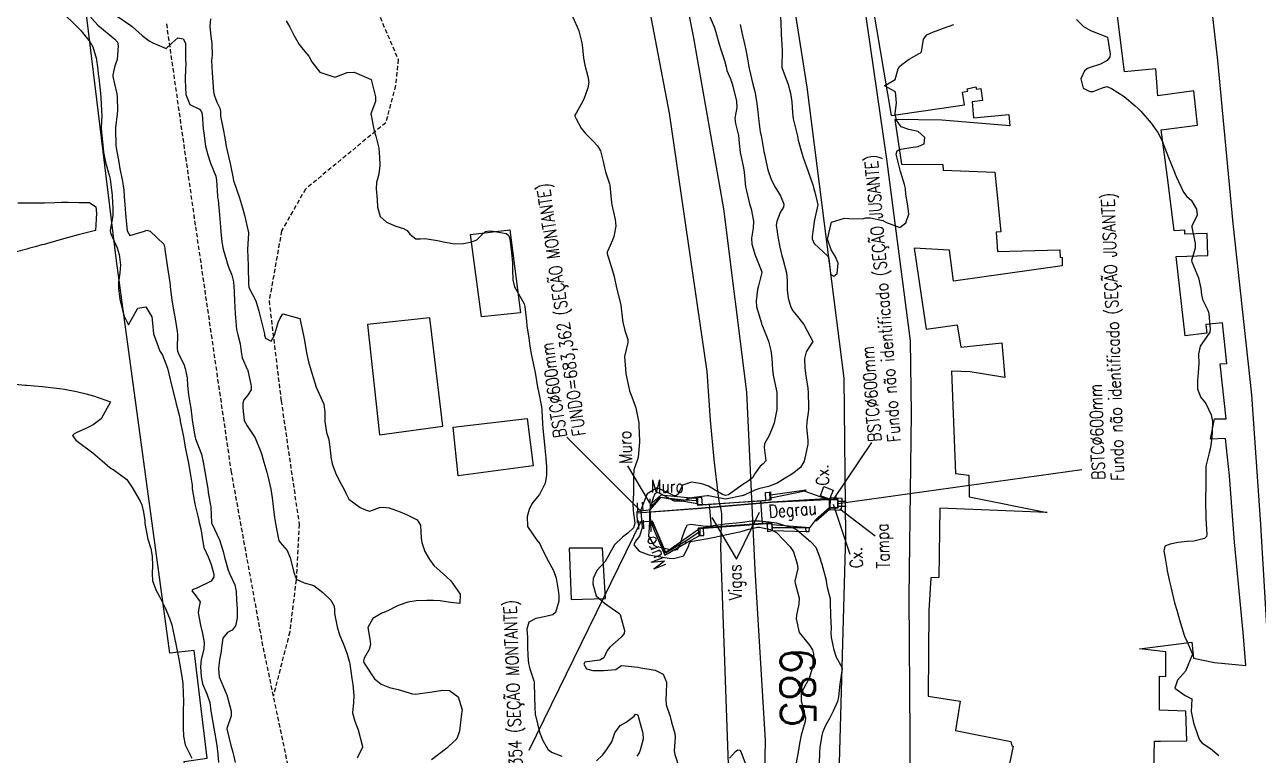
# Model space of a CAD drawing. Header units: metres. Extents: x 292545 to 299085, y 7450245 to 7463078.
# Drawn here: x 296982.1 to 297126.2, y 7453434.4 to 7453519.8 of the extents above; entities that cross this region are included whole.
import ezdxf
from ezdxf.enums import TextEntityAlignment as Align

# ---------------------------------------------------------------- set-up
doc = ezdxf.new("R2010")
doc.units = ezdxf.units.M
for name, pattern in [('CONTINUO', [0]), ('DASHED', [0.75, 0.5, -0.25]), ('TRACEJADO', [8.7, 8, -0.7])]:
    doc.linetypes.add(name, pattern=pattern)
for name, color, linetype in [('BUEIRO', 151, 'Continuous'), ('CAIXA', 45, 'Continuous'), ('Cotas', 45, 'Continuous'), ('Curvas de Nivel 1m', 11, 'Continuous'), ('Curvas de Nivel 5m', 15, 'Continuous'), ('Edificações', 30, 'Continuous'), ('Linha Férrea', 20, 'Continuous'), ('MURO', 30, 'Continuous'), ('PONTE', 45, 'CONTINUO'), ('TEXTO', 45, 'Continuous'), ('Vias Primárias', 230, 'Continuous'), ('Vias Secundárias', 230, 'DASHED'), ('VIGA', 190, 'Continuous')]:
    doc.layers.add(name, color=color, linetype=linetype)
doc.styles.add('ROMANS', font='romans', dxfattribs={"height": 0.2})
doc.styles.add('Style-STANDARD', font='STANDARD.shx')

msp = doc.modelspace()

# ---------------------------------------------------------------- linework, layer by layer
at = {"layer": 'BUEIRO', "linetype": 'TRACEJADO', "flags": 128}
for points in [[(297053.65, 7453463.89), (297053.69, 7453462.89)], [(297054.24, 7453463.94), (297054.29, 7453462.95)], [(297076.27, 7453464.23), (297076.28, 7453464.63)], [(297076.87, 7453464.21), (297076.88, 7453464.61)], [(297077.07, 7453464.08), (297078.07, 7453464.09)], [(297077.07, 7453463.48), (297078.07, 7453463.49)], [(297053.75, 7453461.81), (297053.79, 7453460.81)], [(297054.35, 7453461.84), (297054.39, 7453460.84)]]:
    msp.add_lwpolyline(points, dxfattribs=at)
at = {"layer": 'BUEIRO', "linetype": 'CONTINUO'}
msp.add_polyline3d([(297055.41, 7453461.73, 682.78), (297053.69, 7453461.59, 682.83), (297053.63, 7453462.71, 682.81), (297053.63, 7453462.73, 683.09), (297053.62, 7453462.88, 683.09), (297055.14, 7453463.11, 683.05)], dxfattribs=at)
at = {"layer": 'CAIXA', "linetype": 'CONTINUO'}
for points in [[(297075.47, 7453465.78, 683.33), (297076.53, 7453465.37, 683.33), (297076.11, 7453464.29, 683.37), (297075.05, 7453464.7, 683.34)], [(297076.21, 7453464.45, 683.37), (297076.17, 7453463.09, 683.3), (297077.52, 7453463.03, 683.32), (297077.58, 7453464.37, 683.39)]]:
    msp.add_polyline3d(points, close=True, dxfattribs=at)
for points in [[(297076.11, 7453464.29, 683.37), (297076.07, 7453464.22, 682.11), (297076.08, 7453463.33, 682.08), (297076.12, 7453463.29, 683.13), (297076.11, 7453463.13, 683.15), (297076.17, 7453463.09, 683.3)], [(297077.07, 7453464.22, 682.11), (297076.07, 7453464.22, 682.11)], [(297076.12, 7453463.29, 683.13), (297077.13, 7453463.29, 683.18), (297077.12, 7453464.27, 683.21), (297076.11, 7453464.29, 683.37)], [(297077.08, 7453463.34, 682.08), (297077.07, 7453464.22, 682.11), (297077.12, 7453464.27, 683.21)], [(297076.08, 7453463.33, 682.08), (297077.08, 7453463.34, 682.08), (297077.13, 7453463.29, 683.18)]]:
    msp.add_polyline3d(points, dxfattribs=at)
at = {"layer": 'Curvas de Nivel 1m', "flags": 128}
for points, elevation in [([(296986.64, 7453521.02), (296987.97, 7453519.75), (296988.61, 7453519.09), (296989.73, 7453517.72), (296990.03, 7453517.16), (296990.44, 7453515.71), (296990.46, 7453515.6), (296990.56, 7453514.84), (296990.69, 7453513.71), (296990.71, 7453513.55), (296990.91, 7453511.71), (296990.95, 7453511.27), (296991.05, 7453509.7), (296991.06, 7453509.14), (296991.01, 7453507.7), (296991.03, 7453507.14), (296991.19, 7453505.7), (296991.29, 7453504.86), (296991.5, 7453503.7), (296991.94, 7453502.16), (296992.06, 7453501.69), (296992.29, 7453499.79), (296992.29, 7453499.69), (296992.36, 7453498.3), (296992.38, 7453497.69), (296992.38, 7453497.66), (296992.35, 7453497.45), (296992.06, 7453495.69), (296992.08, 7453495.44), (296992.33, 7453494.9), (296992.86, 7453493.68), (296993.1, 7453492.88), (296993.25, 7453491.68), (296993.2, 7453490.75), (296993.04, 7453489.68), (296993.03, 7453488.91), (296993.19, 7453487.68), (296993.49, 7453486.41), (296993.7, 7453485.68), (296994.2, 7453484.67), (296994.74, 7453485.66), (296995.27, 7453486.62), (296996.23, 7453486.78), (296996.92, 7453485.63), (296996.98, 7453484.86), (296997.13, 7453483.63), (296997.66, 7453482.13), (296997.86, 7453481.62), (296997.97, 7453481.43), (296998.16, 7453481.13), (296998.74, 7453479.61), (296998.94, 7453478.81), (296999.2, 7453477.61), (296999.59, 7453476.12), (296999.72, 7453475.6), (297000.08, 7453474.27), (297000.2, 7453473.72), (297000.22, 7453473.6), (297000.25, 7453473.42), (297000.62, 7453471.59), (297000.82, 7453470.38), (297000.97, 7453469.59), (297001.15, 7453468.72), (297001.38, 7453467.58), (297001.62, 7453465.93), (297001.64, 7453465.57), (297001.67, 7453465.27), (297001.95, 7453463.78), (297001.99, 7453463.61), (297001.99, 7453463.58), (297002.38, 7453462.01), (297002.47, 7453461.57), (297002.63, 7453460.86), (297002.86, 7453459.57), (297003.01, 7453458.68), (297003.49, 7453457.56), (297003.87, 7453456.66), (297004.15, 7453455.55), (297004.15, 7453455.25), (297003.84, 7453454.72), (297002.16, 7453453.9), (297001.84, 7453453.8), (297001.68, 7453453.73), (297001.59, 7453453.58), (297001.83, 7453453.31), (297002.56, 7453452.31), (297002.41, 7453451.57), (297002.34, 7453451.03), (297002.59, 7453449.57), (297002.84, 7453448.63), (297003.05, 7453447.56), (297002.98, 7453446.78), (297002.67, 7453445.57), (297002.59, 7453444.71), (297002.67, 7453443.57), (297002.86, 7453442.72), (297003.34, 7453441.56), (297003.68, 7453440.53), (297003.83, 7453439.55), (297003.86, 7453439.35), (297004.18, 7453437.54), (297004.29, 7453436.89), (297004.52, 7453435.54), (297004.63, 7453434.52), (297004.7, 7453433.54)], 691), ([(296992.63, 7453520.89), (296994.48, 7453519.67), (296994.62, 7453519.55), (296995.78, 7453518.48), (296996.6, 7453517.86), (296997.03, 7453517.64), (296998.59, 7453516.95), (296999.27, 7453517.61), (296999.97, 7453518.23), (297000.6, 7453518.11), (297000.87, 7453517.59), (297000.87, 7453517.31), (297000.87, 7453515.59), (297000.9, 7453515.26), (297000.81, 7453513.59), (297000.8, 7453513.32), (297000.88, 7453511.59), (297001.35, 7453510.43), (297002.51, 7453509.88), (297002.72, 7453509.57), (297002.79, 7453509.28), (297002.93, 7453507.57), (297002.98, 7453507.06), (297003.19, 7453505.56), (297003.45, 7453504.55), (297003.77, 7453503.56), (297004.41, 7453502.04), (297004.47, 7453501.55), (297004.58, 7453499.74), (297004.61, 7453499.55), (297004.68, 7453499.25), (297004.82, 7453497.54), (297004.93, 7453496.13), (297005, 7453495.54), (297005.1, 7453494.32), (297005.24, 7453493.54), (297005.63, 7453492.2), (297005.86, 7453491.53), (297006.27, 7453490.49), (297006.46, 7453489.72), (297006.48, 7453489.53), (297006.49, 7453489.3), (297006.58, 7453487.52), (297006.66, 7453485.97), (297006.69, 7453485.52), (297006.83, 7453484.15), (297006.96, 7453483.52), (297007.23, 7453482.46), (297007.35, 7453481.51), (297007.48, 7453480.83), (297008.08, 7453479.5), (297008.1, 7453479.46), (297008.14, 7453479.33), (297008.54, 7453477.5), (297008.53, 7453477.09), (297008.11, 7453476.43), (297007.67, 7453475.93), (297007.57, 7453475.51), (297007.57, 7453474.99), (297007.71, 7453473.51), (297008.06, 7453472.89), (297008.99, 7453471.49), (297009.66, 7453469.85), (297009.77, 7453469.48), (297010.01, 7453468.62), (297010.36, 7453467.48), (297010.48, 7453466.99), (297010.82, 7453465.47), (297010.98, 7453464.45), (297011.1, 7453463.47), (297011.26, 7453462.15), (297011.37, 7453461.47), (297011.72, 7453459.64), (297011.77, 7453459.46), (297011.9, 7453459.24), (297012.75, 7453458.3), (297013.09, 7453457.44), (297013.53, 7453455.76), (297013.62, 7453455.43), (297013.67, 7453455.26), (297013.85, 7453454.93), (297014.72, 7453454.54), (297015.84, 7453454.21), (297016.92, 7453453.4), (297017.82, 7453452.52), (297018.23, 7453451.79), (297018.25, 7453451.38), (297018.26, 7453450.93), (297018.58, 7453449.38), (297018.87, 7453448.47), (297019.31, 7453447.37), (297019.75, 7453446.2), (297019.98, 7453445.36), (297020.04, 7453445.05), (297020.3, 7453443.35), (297020.42, 7453442.64), (297020.52, 7453441.35), (297020.48, 7453440.55), (297020.38, 7453439.35), (297020.63, 7453438.37), (297021.05, 7453437.35), (297021.55, 7453435.41), (297021.55, 7453435.34), (297020.9, 7453434.05)], 689), ([(297003.77, 7453520.42), (297003.7, 7453519.56), (297003.8, 7453518.36), (297003.92, 7453517.56), (297003.97, 7453516.17), (297003.91, 7453515.56), (297003.96, 7453514.15), (297004.02, 7453513.56), (297004.13, 7453511.95), (297004.19, 7453511.55), (297004.51, 7453510.69), (297004.89, 7453509.92), (297004.93, 7453509.54), (297004.96, 7453509.08), (297005.26, 7453507.54), (297005.45, 7453506.52), (297005.61, 7453505.53), (297005.76, 7453504.85), (297006.09, 7453503.53), (297006.41, 7453501.77), (297006.46, 7453501.52), (297006.49, 7453501.43), (297007.18, 7453499.51), (297007.53, 7453498.34), (297007.76, 7453497.51), (297008.19, 7453495.64), (297008.22, 7453495.5), (297008.22, 7453495.39), (297008.11, 7453493.5), (297008.17, 7453491.62), (297008.18, 7453491.5), (297008.19, 7453491.41), (297008.21, 7453489.5), (297008.26, 7453489.04), (297009.08, 7453487.49), (297009.42, 7453486.29), (297009.61, 7453485.49), (297010.07, 7453483.61), (297010.09, 7453483.48), (297010.19, 7453483.11), (297010.88, 7453482.77), (297011.26, 7453483.46), (297011.69, 7453484.94), (297011.9, 7453485.45), (297012.22, 7453485.95), (297014.21, 7453485.43), (297014.66, 7453483.43), (297014.76, 7453482.85), (297015, 7453481.42), (297015.23, 7453480.34), (297015.49, 7453479.42), (297016.12, 7453477.41), (297017.03, 7453475.4), (297017.15, 7453474.46), (297017.12, 7453473.39), (297017.35, 7453472.1), (297017.56, 7453471.39), (297017.66, 7453471), (297017.83, 7453469.38), (297017.85, 7453469.21), (297018.01, 7453468.44), (297018.38, 7453467.38), (297018.78, 7453466.58), (297019.44, 7453465.37), (297019.6, 7453465), (297019.96, 7453464.32), (297021.28, 7453463.35), (297021.95, 7453463.01), (297022.39, 7453462.89), (297023.53, 7453463.32), (297023.95, 7453463.39), (297024.67, 7453463.3), (297025.95, 7453462.81), (297026.69, 7453462.53), (297027.93, 7453461.88), (297028.32, 7453461.26), (297028.41, 7453459.76), (297028.46, 7453459.26), (297028.84, 7453458.2), (297029.35, 7453457.25), (297029.87, 7453456.57), (297031.35, 7453455.23), (297031.85, 7453454.76), (297032.96, 7453453.21), (297032.91, 7453452.12), (297031.82, 7453452.22), (297030.62, 7453452.43), (297029.82, 7453452.48), (297029.05, 7453452.48), (297027.82, 7453452.43), (297026.82, 7453452.28), (297025.82, 7453451.92), (297025.39, 7453451.72), (297024.59, 7453451.3), (297024.05, 7453451.07), (297023.81, 7453450.98), (297022.76, 7453450.36), (297022.17, 7453449.33), (297022.39, 7453447.95), (297022.46, 7453447.33), (297022.33, 7453446.76), (297021.74, 7453445.71), (297021.65, 7453445.43), (297021.65, 7453445.34), (297021.73, 7453445.14), (297022.95, 7453443.33), (297023.71, 7453442.71), (297024.71, 7453442.31), (297025.7, 7453442.05), (297027.4, 7453441.57), (297027.7, 7453441.54), (297028, 7453441.57), (297029.7, 7453441.78), (297030.94, 7453441.99), (297031.7, 7453441.95), (297032.72, 7453441.21), (297033.17, 7453439.71), (297033.12, 7453439.21), (297032.94, 7453437.91), (297032.86, 7453437.21), (297032.55, 7453436.29), (297031.62, 7453435.46), (297031.5, 7453435.34), (297031.39, 7453435.22), (297029.6, 7453433.85)], 688), ([(297012.63, 7453520.21), (297013.06, 7453519.45), (297013.51, 7453518.54), (297014.13, 7453517.43), (297014.59, 7453516.87), (297015.25, 7453516.09), (297015.62, 7453515.41), (297016.55, 7453514.19), (297018.3, 7453513.63), (297018.55, 7453513.68), (297019.75, 7453514.17), (297020.56, 7453514.21), (297022.54, 7453513.33), (297023.05, 7453511.32), (297023.05, 7453510.79), (297022.5, 7453509.33), (297022.9, 7453507.33), (297023.08, 7453506.71), (297023.43, 7453505.32), (297023.52, 7453504.24), (297023.55, 7453503.32), (297023.43, 7453502.3), (297023.17, 7453501.32), (297023.14, 7453500.58), (297023.27, 7453499.32), (297023.28, 7453498.41), (297023.6, 7453497.32), (297024.35, 7453496.69), (297025.42, 7453496.22), (297026.34, 7453495.94), (297026.74, 7453495.69), (297027.06, 7453495.28), (297027.77, 7453494.72), (297028.33, 7453494.74), (297028.82, 7453494.76), (297030.32, 7453494.54), (297031.2, 7453494.35), (297032.32, 7453494.14), (297033.34, 7453494.18), (297034.32, 7453494.39), (297034.9, 7453494.61), (297035.49, 7453495.18), (297035.93, 7453495.58), (297036.34, 7453495.68), (297036.8, 7453495.63), (297038.34, 7453495.35), (297038.61, 7453495.14), (297038.76, 7453494.71), (297038.95, 7453493.13), (297039.05, 7453491.9), (297039.07, 7453491.14), (297039.09, 7453489.95), (297039.3, 7453489.13), (297040.24, 7453487.5), (297040.44, 7453487.12), (297040.51, 7453486.84), (297040.69, 7453485.12), (297040.75, 7453484.57), (297040.96, 7453483.11), (297041.11, 7453482.18), (297041.28, 7453481.11), (297041.59, 7453479.66), (297041.71, 7453479.1), (297042.04, 7453477.17), (297042.06, 7453477.1), (297042.11, 7453476.87), (297042.44, 7453475.1), (297042.49, 7453474.69), (297042.56, 7453473.1), (297042.6, 7453472.56), (297042.77, 7453471.09), (297042.85, 7453470.28), (297042.97, 7453469.09), (297043.03, 7453468.07), (297043.04, 7453467.09), (297042.88, 7453466.19), (297042.35, 7453465.1), (297042.21, 7453464.86), (297041.97, 7453464.53), (297041.32, 7453463.75), (297041.02, 7453463.11), (297040.78, 7453462.28), (297040.81, 7453461.11), (297041.91, 7453459.53), (297042.25, 7453459.1), (297042.59, 7453458.4), (297043.24, 7453457.09), (297043.87, 7453455.99), (297044.17, 7453455.08), (297044.42, 7453453.66), (297044.5, 7453453.07), (297044.49, 7453452.4), (297044.11, 7453451.08), (297043.8, 7453450.81), (297042.41, 7453450.48), (297041.8, 7453450.37), (297040.97, 7453449.92), (297040.74, 7453449.11), (297040.82, 7453448.16), (297040.83, 7453447.11), (297040.86, 7453446), (297040.95, 7453445.11), (297041.09, 7453444.47), (297041.58, 7453443.1), (297041.6, 7453442.99), (297041.62, 7453441.1), (297041.68, 7453440.04), (297041.73, 7453439.1), (297041.74, 7453439.02), (297042.21, 7453437.09), (297042.63, 7453436.09), (297043.18, 7453435.08), (297043.61, 7453434.73), (297044.82, 7453434.28)], 687), ([(297045.94, 7453521.06), (297046.62, 7453519.51), (297046.83, 7453519.05), (297047.18, 7453517.62), (297047.25, 7453517.04), (297047.36, 7453515.82), (297047.52, 7453515.04), (297047.88, 7453513.7), (297047.97, 7453513.03), (297047.87, 7453512.36), (297047.41, 7453511.04), (297047.1, 7453510.46), (297046.5, 7453509.42), (297046.36, 7453509.18), (297046.36, 7453509.05), (297046.49, 7453508.75), (297047.11, 7453507.67), (297047.6, 7453507.03), (297048.04, 7453506.59), (297048.46, 7453506.17), (297049.01, 7453505.58), (297049.34, 7453505.02), (297049.68, 7453503.76), (297049.83, 7453503.01), (297049.95, 7453502.54), (297050.4, 7453501.17), (297050.45, 7453501), (297050.46, 7453500.94), (297050.62, 7453499), (297050.66, 7453498.7), (297051.06, 7453496.99), (297051.15, 7453496.19), (297050.92, 7453494.99), (297050.74, 7453494.58), (297050.31, 7453493.6), (297050.15, 7453493.16), (297050.14, 7453493), (297050.17, 7453492.87), (297050.3, 7453492.51), (297050.77, 7453491), (297050.93, 7453490.34), (297051.23, 7453488.99), (297051.59, 7453487.64), (297051.74, 7453486.98), (297051.93, 7453485.27), (297051.96, 7453484.98), (297052.2, 7453484.03), (297052.53, 7453482.98), (297052.54, 7453482.61), (297052.16, 7453480.98), (297052.32, 7453478.98), (297052.34, 7453478.78), (297052.73, 7453476.97), (297053.12, 7453475.96), (297053.49, 7453474.97), (297053.82, 7453473.22), (297053.84, 7453472.96), (297053.91, 7453471.09), (297053.91, 7453470.96), (297053.77, 7453469.21), (297053.69, 7453468.96), (297053.24, 7453467.73), (297053.19, 7453466.97), (297053.22, 7453465.73), (297053.21, 7453464.97), (297053.13, 7453463.8), (297053.17, 7453462.97), (297053.38, 7453461.52), (297053.22, 7453460.97), (297052.54, 7453460.35), (297051.91, 7453459.86), (297050.99, 7453458.99), (297049.88, 7453457.01), (297048.91, 7453455.98), (297048.51, 7453455.02), (297048.45, 7453454.43), (297048.85, 7453453.02), (297049.82, 7453452.16), (297051.51, 7453450.98), (297051.64, 7453450.82), (297051.8, 7453450.24), (297052.14, 7453448.98), (297052.13, 7453448.63), (297051.77, 7453448.17), (297050.44, 7453447), (297050.15, 7453446.61), (297049.74, 7453445.78), (297049.28, 7453445.48), (297047.74, 7453445.32), (297047.52, 7453445.25), (297047.41, 7453445.03), (297047.73, 7453444.49), (297048.47, 7453444.27), (297049.73, 7453444.3), (297051.15, 7453444.41), (297051.73, 7453444.82), (297051.85, 7453444.86), (297053.73, 7453444.66), (297054.08, 7453444.61), (297055.73, 7453444.34), (297056.66, 7453443.86), (297057.06, 7453442.92), (297057.02, 7453441.6), (297056.97, 7453440.92), (297057.04, 7453440.28), (297057.48, 7453438.91), (297057.52, 7453438.77), (297057.66, 7453438.26), (297058.05, 7453436.91), (297058.06, 7453436.48), (297057.96, 7453434.91), (297058.04, 7453434.47), (297058.53, 7453432.9)], 686), ([(297065.66, 7453519.79), (297065.85, 7453518.82), (297066.25, 7453517.16), (297066.34, 7453516.81), (297066.57, 7453515.51), (297066.69, 7453514.81), (297066.72, 7453514.65), (297067.17, 7453512.8), (297067.37, 7453511.96), (297067.6, 7453510.8), (297067.75, 7453509.55), (297067.82, 7453508.8), (297068.03, 7453507.24), (297068.11, 7453506.79), (297068.45, 7453504.92), (297068.47, 7453504.81), (297068.48, 7453504.79), (297068.48, 7453504.76), (297068.92, 7453502.78), (297069.28, 7453501.65), (297069.76, 7453500.77), (297070.39, 7453499.75), (297070.78, 7453498.76), (297070.72, 7453498.41), (297070.36, 7453497.82), (297069.95, 7453496.77), (297069.9, 7453496.32), (297070.11, 7453494.76), (297070.32, 7453493.74), (297070.56, 7453492.76), (297070.67, 7453492.39), (297071.08, 7453490.75), (297071.15, 7453489.87), (297071.18, 7453488.76), (297071.3, 7453487.81), (297071.59, 7453486.75), (297071.81, 7453486.33), (297072.22, 7453485.84), (297073.12, 7453484.73), (297074.18, 7453482.72), (297073.39, 7453481.51), (297073.19, 7453480.73), (297073.25, 7453479.63), (297073.36, 7453478.73), (297073.57, 7453477.28), (297073.62, 7453476.72), (297073.67, 7453475.15), (297073.65, 7453474.72), (297073.45, 7453473.35), (297073.43, 7453472.73), (297073.58, 7453471.19), (297073.57, 7453470.72), (297073.32, 7453469.44), (297073.17, 7453468.73), (297072.74, 7453468), (297072, 7453467.44), (297071.58, 7453467.17), (297070.95, 7453466.76), (297069.99, 7453466.19), (297068.99, 7453465.77), (297067.98, 7453465.56), (297067.4, 7453465.37), (297066.2, 7453464.81), (297066.05, 7453464.74), (297065.97, 7453464.72), (297065.85, 7453464.69), (297063.97, 7453464.31), (297062.17, 7453464.66), (297061.97, 7453464.71), (297061.81, 7453464.71), (297059.97, 7453464.45), (297058.83, 7453464.03), (297057.96, 7453464.07), (297056.39, 7453464.93), (297055.97, 7453465.1), (297055.71, 7453464.93), (297055.5, 7453464.47), (297055.09, 7453462.94), (297055.08, 7453461.8), (297055.05, 7453460.94), (297054.96, 7453460), (297055.58, 7453458.93), (297055.9, 7453458.79), (297056.09, 7453458.74), (297057.89, 7453458.35), (297058.36, 7453458.44), (297058.61, 7453458.9), (297058.92, 7453459.89), (297059.29, 7453460.9), (297059.52, 7453461.3), (297059.93, 7453461.39), (297061.62, 7453461.17), (297061.93, 7453461.17), (297063.43, 7453461.35), (297063.93, 7453461.41), (297065.2, 7453461.55), (297065.94, 7453461.64), (297066.98, 7453461.76), (297067.94, 7453461.76), (297069.05, 7453461.66), (297069.93, 7453461.53), (297071.67, 7453461), (297071.93, 7453460.92), (297072.3, 7453460.74), (297073.91, 7453459.38), (297074.51, 7453458.71), (297074.9, 7453457.7), (297075.2, 7453456.71), (297075.71, 7453454.85), (297075.73, 7453454.7), (297075.85, 7453454.02), (297076.12, 7453452.98), (297076.18, 7453452.69), (297076.19, 7453452.33), (297076.23, 7453450.69), (297076.31, 7453449.22), (297076.28, 7453448.69), (297076.31, 7453448.16), (297076.63, 7453446.69), (297076.91, 7453445.85), (297077.56, 7453444.67), (297077.6, 7453444.54), (297077.31, 7453442.68), (297077.16, 7453441.21), (297077.03, 7453440.68), (297076.54, 7453439.55), (297076.11, 7453438.69), (297075.65, 7453437.87), (297075.31, 7453437.04), (297075.23, 7453436.7), (297074.99, 7453435.34), (297074.93, 7453434.71), (297074.91, 7453433.39)], 684), ([(297070.37, 7453520.76), (297070.46, 7453518.91), (297070.45, 7453518.76), (297070.45, 7453518.6), (297070.59, 7453516.76), (297070.56, 7453514.76), (297071.29, 7453512.75), (297071.55, 7453511.73), (297071.73, 7453510.75), (297071.79, 7453509.46), (297071.86, 7453508.75), (297072.33, 7453506.88), (297072.36, 7453506.74), (297072.47, 7453506.24), (297072.89, 7453504.74), (297073.07, 7453504.1), (297073.59, 7453502.73), (297074.21, 7453500.92), (297074.26, 7453500.72), (297074.4, 7453500.2), (297074.76, 7453498.71), (297074.36, 7453496.94), (297074.32, 7453496.76), (297074.31, 7453496.72), (297074.07, 7453494.99), (297074.08, 7453494.72), (297074.33, 7453494.2), (297075.92, 7453492.7), (297076.04, 7453492.43), (297076.23, 7453490.69), (297076.28, 7453490.55), (297076.61, 7453490.36), (297077.01, 7453490.68), (297077.11, 7453491.87), (297076.79, 7453492.69), (297076.31, 7453493.44), (297075.88, 7453494.7), (297076.35, 7453496.69), (297077.87, 7453497.16), (297078.36, 7453497.12), (297079.93, 7453497.08), (297080.36, 7453497.18), (297080.89, 7453497.18), (297082.36, 7453496.86), (297082.79, 7453496.62), (297084.35, 7453496.07), (297085.05, 7453496.59), (297085.4, 7453497.62), (297085.27, 7453498.59), (297085.04, 7453499.94), (297085.01, 7453500.59), (297084.88, 7453501.06), (297084.42, 7453502.6), (297083.91, 7453504.61), (297084.04, 7453505.01), (297084.45, 7453505.2), (297085.63, 7453505.41), (297086.46, 7453505.51), (297087.19, 7453505.83), (297087.26, 7453506.56), (297086.48, 7453507.26), (297085.39, 7453507.5), (297084.49, 7453507.82), (297083.93, 7453508.61), (297083.78, 7453509.33), (297083.93, 7453510.61), (297083.84, 7453511.92), (297082.54, 7453512.62), (297083.8, 7453513.36), (297084.13, 7453514.6), (297084.29, 7453514.88), (297084.57, 7453515.11), (297085.44, 7453515.73), (297086.59, 7453516.38), (297086.72, 7453516.44), (297086.86, 7453516.57), (297087.1, 7453518.07), (297087.47, 7453518.56), (297088.25, 7453518.92), (297088.62, 7453519.05), (297089.42, 7453519.34), (297090.63, 7453519.77)], 683), ([(297104.99, 7453520.35), (297105.81, 7453519.53), (297106.62, 7453519.08), (297108.61, 7453518.31), (297108.9, 7453516.31), (297108.88, 7453516.01), (297108.58, 7453515.57), (297107.77, 7453515.12), (297106.57, 7453514.73), (297106.27, 7453514.65), (297105.9, 7453514.35), (297105.48, 7453513.43), (297105.77, 7453512.35), (297106.54, 7453511.96), (297106.91, 7453511.96), (297107.89, 7453512.32), (297108.54, 7453512.51), (297109.07, 7453512.3), (297110.53, 7453511.34), (297111.83, 7453510.27), (297112.19, 7453509.95), (297112.51, 7453509.63), (297113.69, 7453508.25), (297114.48, 7453507.15), (297114.94, 7453506.24), (297115.26, 7453505.43), (297115.73, 7453504.23), (297116.43, 7453502.53), (297116.5, 7453502.3), (297116.53, 7453502.22), (297116.63, 7453502), (297117.47, 7453500.2), (297117.87, 7453499.68), (297118.38, 7453499.24), (297119.02, 7453498.18), (297119.07, 7453497.48), (297118.46, 7453496.19), (297118.44, 7453496.1), (297118.85, 7453494.18), (297118.86, 7453493.64), (297118.43, 7453492.19), (297118.45, 7453492.04), (297119.22, 7453490.18), (297119.52, 7453488.92), (297119.58, 7453488.18), (297119.69, 7453487.62), (297120.24, 7453486.56), (297120.41, 7453486.17), (297120.45, 7453485.95), (297120.61, 7453484.17), (297120.55, 7453483.81), (297120.19, 7453483.32), (297119.42, 7453482.18), (297119.25, 7453481.26), (297119.26, 7453480.18), (297119.21, 7453479.12), (297119.12, 7453478.19), (297119.12, 7453477.18), (297119.5, 7453476.18), (297119.79, 7453475.86), (297120.1, 7453475.48), (297120.72, 7453474.16), (297120.86, 7453473.38), (297120.84, 7453472.16), (297120.78, 7453471.44), (297120.58, 7453470.16), (297120.49, 7453469.71), (297120.11, 7453468.17), (297120.09, 7453468.09), (297120.08, 7453466.17), (297120.08, 7453466.08), (297120.05, 7453464.17), (297120.05, 7453464.09), (297120.09, 7453462.17), (297120.09, 7453462.02), (297120.2, 7453460.17), (297120.16, 7453459.93), (297119.92, 7453459.7), (297118.7, 7453459.39), (297117.91, 7453459.36), (297116.87, 7453459.25), (297115.91, 7453459.05), (297115.31, 7453458.81), (297115.2, 7453458.23), (297115.29, 7453457.63), (297115.54, 7453456.23), (297115.59, 7453455.94), (297115.86, 7453454.7), (297115.97, 7453454.22), (297116, 7453454.07), (297116.45, 7453452.21), (297116.69, 7453451.33), (297117.02, 7453450.21), (297117.57, 7453448.41), (297117.64, 7453448.2), (297117.78, 7453447.91), (297118.55, 7453446.19), (297117.73, 7453444.2), (297116.79, 7453443.14), (297116.46, 7453442.21), (297117.69, 7453441.35), (297118.46, 7453440.96), (297118.43, 7453440.19), (297118.38, 7453439.49), (297118.67, 7453438.19), (297119.15, 7453436.68), (297119.34, 7453436.18), (297119.63, 7453435.85), (297120.63, 7453435.18), (297121.61, 7453434.35)], 683), ([(296981.25, 7453498.95), (296982.37, 7453498.94), (296983.25, 7453498.93), (296984.37, 7453498.93), (296985.58, 7453498.97), (296986.38, 7453499), (296987.13, 7453499), (296988.38, 7453498.99), (296989.63, 7453498.97), (296990.36, 7453498.46), (296990.45, 7453497.71), (296990.33, 7453495.72), (296988.76, 7453495.31), (296988.33, 7453495.2), (296987.18, 7453494.89), (296986.32, 7453494.66), (296984.72, 7453494.18), (296984.32, 7453494.08), (296984.08, 7453494.03), (296983.27, 7453493.8), (296982.52, 7453493.59), (296982.31, 7453493.54), (296980.95, 7453493.18)], 692), ([(296980.12, 7453477.84), (296982.12, 7453477.63), (296982.32, 7453477.61), (296984.12, 7453477.47), (296984.47, 7453477.43), (296986.12, 7453477.25), (296986.7, 7453477.16), (296988.11, 7453476.88), (296989.23, 7453476.61), (296990.1, 7453476.37), (296992.09, 7453475.69), (296991.01, 7453473.71), (296990.07, 7453472.99), (296989.22, 7453472.57), (296988.06, 7453472.06), (296987.83, 7453471.96), (296987.64, 7453471.74), (296988.04, 7453471.2), (296990.02, 7453469.72), (296991.1, 7453468.79), (296992.01, 7453468.02), (296992.53, 7453467.68), (296993.99, 7453466.6), (296994.64, 7453465.66), (296995.54, 7453464.07), (296995.74, 7453463.65), (296995.94, 7453462.78), (296996.1, 7453461.82), (296996.11, 7453461.65), (296996.11, 7453461.47), (296996.46, 7453459.64), (296996.82, 7453458.56), (296996.94, 7453457.63), (296996.99, 7453456.51), (296996.96, 7453455.63), (296996.99, 7453454.78), (296997.41, 7453453.63), (296997.57, 7453453.36), (296997.83, 7453452.92), (296998.48, 7453451.61), (296999, 7453450.4), (296999.26, 7453449.61), (296999.63, 7453447.73), (296999.67, 7453447.6), (296999.76, 7453447.17), (297000.07, 7453445.6), (297000.17, 7453445.16), (297000.44, 7453443.59), (297000.53, 7453442.77), (297000.6, 7453441.59), (297000.61, 7453440.66), (297000.6, 7453439.59), (297000.59, 7453438.65), (297000.6, 7453437.59), (297000.61, 7453436.62), (297000.81, 7453435.59), (297001.6, 7453434.04)], 692), ([(297048.87, 7453433.75), (297049.61, 7453434.44), (297050.05, 7453435), (297050.67, 7453435.95), (297051.03, 7453436.99), (297051.65, 7453437.87), (297052.36, 7453438.27), (297053.27, 7453438.96), (297053.46, 7453439.17), (297053.66, 7453439.14), (297053.76, 7453438.96), (297053.81, 7453438.81), (297054.31, 7453436.95), (297054.33, 7453436.26), (297053.99, 7453434.96), (297053.89, 7453434.68), (297053.61, 7453434.27)], 687), ([(297064.41, 7453434.03), (297065.14, 7453434.82), (297065.42, 7453435.01), (297065.62, 7453434.97), (297065.75, 7453434.82), (297066.25, 7453433.46)], 686)]:
    msp.add_lwpolyline(points, dxfattribs=dict(at, elevation=elevation))
at = {"layer": 'Curvas de Nivel 5m', "flags": 128}
for points, elevation in [([(296989.66, 7453520.75), (296990.62, 7453519.71), (296992.6, 7453518.05), (296992.91, 7453517.69), (296993, 7453517.28), (296992.85, 7453515.69), (296992.79, 7453515.47), (296992.56, 7453514.77), (296992.36, 7453513.89), (296992.36, 7453513.69), (296992.54, 7453512.85), (296992.82, 7453511.69), (296992.87, 7453511.34), (296992.89, 7453509.69), (296992.86, 7453509.32), (296992.68, 7453507.69), (296992.67, 7453507.49), (296992.73, 7453505.69), (296992.77, 7453505.36), (296993.06, 7453503.68), (296993.2, 7453502.91), (296993.45, 7453501.68), (296993.64, 7453500.42), (296993.7, 7453499.68), (296993.79, 7453498.25), (296993.83, 7453497.68), (296994.01, 7453496), (296994.05, 7453495.67), (296994.33, 7453495.12), (296996.05, 7453495.64), (296996.33, 7453495.76), (296996.72, 7453495.64), (296998.32, 7453494.11), (296998.43, 7453493.62), (296998.44, 7453493.49), (296998.71, 7453491.62), (296998.78, 7453491.11), (296999.01, 7453489.61), (296999.1, 7453488.76), (296999.24, 7453487.61), (296999.46, 7453486.38), (296999.6, 7453485.61), (296999.89, 7453483.91), (296999.91, 7453483.6), (296999.87, 7453481.9), (296999.93, 7453481.6), (297000.16, 7453481.06), (297000.65, 7453480.09), (297000.83, 7453479.59), (297001.03, 7453478.49), (297001.1, 7453477.59), (297001.19, 7453476.5), (297001.36, 7453475.58), (297001.46, 7453474.95), (297001.65, 7453473.58), (297001.96, 7453471.66), (297001.97, 7453471.57), (297001.99, 7453471.51), (297002.04, 7453471.34), (297002.71, 7453469.56), (297002.93, 7453468.65), (297003.13, 7453467.56), (297003.36, 7453466.18), (297003.45, 7453465.56), (297003.52, 7453465.1), (297003.78, 7453463.55), (297003.8, 7453463.4), (297003.91, 7453461.55), (297003.93, 7453461.45), (297004.83, 7453459.54), (297005.24, 7453458.18), (297005.41, 7453457.53), (297005.86, 7453456.02), (297006.05, 7453455.53), (297006.62, 7453454.3), (297006.78, 7453453.52), (297006.83, 7453452.52), (297006.9, 7453451.51), (297006.91, 7453450.41), (297006.69, 7453449.52), (297006.3, 7453449), (297005.77, 7453448.72), (297005.22, 7453448.08), (297005.15, 7453447.54), (297004.99, 7453446.3), (297004.84, 7453445.54), (297004.73, 7453444.54), (297004.79, 7453443.54), (297005.62, 7453441.6), (297005.66, 7453441.53), (297005.69, 7453441.46), (297006.21, 7453439.52), (297006.2, 7453438.98), (297005.68, 7453437.53), (297005.68, 7453437.49), (297006.16, 7453435.52), (297006.38, 7453434.75), (297006.64, 7453433.52)], 690), ([(297062.07, 7453520.87), (297062.62, 7453519.49), (297062.82, 7453518.86), (297063.22, 7453517.47), (297063.43, 7453516.85), (297063.85, 7453515.56), (297064.02, 7453514.84), (297064.13, 7453514.41), (297064.55, 7453513.41), (297064.73, 7453512.83), (297064.81, 7453512.56), (297065.26, 7453510.82), (297065.28, 7453510.06), (297065.04, 7453508.82), (297065.11, 7453508.2), (297065.46, 7453506.82), (297065.55, 7453505.91), (297065.67, 7453504.82), (297066.01, 7453503.23), (297066.1, 7453502.81), (297066.13, 7453502.52), (297066.31, 7453500.81), (297066.4, 7453500.34), (297066.78, 7453498.81), (297066.94, 7453498.23), (297067.23, 7453496.8), (297067.19, 7453495.96), (297066.99, 7453494.8), (297067.04, 7453494.09), (297067.41, 7453492.8), (297068.2, 7453490.87), (297068.21, 7453490.79), (297067.81, 7453489.24), (297067.71, 7453488.8), (297067.53, 7453487.5), (297067.6, 7453486.8), (297068.15, 7453484.86), (297068.17, 7453484.79), (297068.21, 7453484.7), (297069, 7453482.78), (297069.26, 7453481.69), (297069.36, 7453480.78), (297069.47, 7453479.46), (297069.54, 7453478.78), (297069.91, 7453476.98), (297069.94, 7453476.77), (297069.96, 7453474.91), (297069.95, 7453474.77), (297069.63, 7453473.22), (297069.51, 7453472.78), (297069.08, 7453471.76), (297068.53, 7453470.79), (297068.48, 7453470.34), (297068.69, 7453468.78), (297068.37, 7453468.44), (297068.01, 7453468.16), (297067.44, 7453467.36), (297067.13, 7453466.8), (297066.48, 7453466.32), (297065.99, 7453466.02), (297064.32, 7453464.83), (297063.97, 7453464.74), (297063.6, 7453464.84), (297061.98, 7453465.81), (297061.21, 7453466.1), (297059.99, 7453466.29), (297058.93, 7453465.95), (297058.43, 7453464.91), (297058.2, 7453464.68), (297057.97, 7453464.69), (297057.59, 7453464.91), (297055.98, 7453465.64), (297054.82, 7453464.95), (297054.07, 7453463.07), (297054.05, 7453462.96), (297054.05, 7453462.86), (297054.21, 7453460.96), (297053.91, 7453459.97), (297053.45, 7453459.42), (297053.25, 7453458.97), (297053.89, 7453458.22), (297055.01, 7453457.82), (297055.88, 7453457.64), (297057.37, 7453457.43), (297057.88, 7453457.39), (297059.08, 7453457.7), (297059.66, 7453458.89), (297059.71, 7453459.09), (297059.91, 7453459.35), (297060.52, 7453459.49), (297061.91, 7453459.73), (297062.85, 7453459.91), (297063.92, 7453460.13), (297065.6, 7453460.49), (297065.92, 7453460.57), (297066.68, 7453460.8), (297067.7, 7453461.02), (297067.93, 7453461.02), (297069.21, 7453460.78), (297069.92, 7453460.42), (297070.72, 7453459.57), (297071.51, 7453458.75), (297071.89, 7453458.14), (297072.35, 7453456.74), (297072.4, 7453456.2), (297072.08, 7453454.74), (297072.1, 7453454.48), (297072.56, 7453452.73), (297072.53, 7453452.02), (297072.27, 7453450.74), (297072.22, 7453450.32), (297072.56, 7453448.73), (297073.76, 7453447.23), (297074.13, 7453446.72), (297074.25, 7453446.22), (297074.13, 7453444.72), (297074.06, 7453444.39), (297073.72, 7453443.37), (297073.37, 7453442.73), (297072.8, 7453441.63), (297072.79, 7453440.73), (297072.98, 7453440.03), (297073.31, 7453438.73), (297073.28, 7453438.34), (297072.81, 7453436.73), (297072.62, 7453435.74), (297072.46, 7453434.74), (297072.16, 7453433.31)], 685)]:
    msp.add_lwpolyline(points, dxfattribs=dict(at, elevation=elevation))
at = {"layer": 'Edificações'}
for points in [[(297080.75, 7453524.35), (297083.33, 7453509.14), (297087.39, 7453509.73), (297091.9, 7453510.39), (297091.66, 7453511.85), (297092.27, 7453511.99), (297092.22, 7453512.25), (297093.2, 7453512.47), (297093.28, 7453512.21), (297093.81, 7453512.28), (297094, 7453510.91), (297092.8, 7453510.72), (297092.94, 7453508.85), (297097.09, 7453509.24), (297097.17, 7453507.95), (297089.24, 7453508.58), (297083.74, 7453508.67), (297084.53, 7453503.45), (297089.35, 7453503.41), (297089.39, 7453502.77), (297095.45, 7453502.53), (297096.13, 7453495.53), (297095.59, 7453495.51), (297095.75, 7453493.23), (297103.02, 7453493.46), (297103.08, 7453492.58), (297103.31, 7453492.55), (297103.31, 7453491.56), (297090.59, 7453489.78), (297090.12, 7453493.39), (297086.02, 7453493.65), (297087.4, 7453484.18), (297091.03, 7453484.67), (297091.46, 7453482.05), (297096.26, 7453482.56), (297096.6, 7453478.51), (297092.56, 7453479.18), (297090.39, 7453479.27), (297090.84, 7453467.29), (297092.38, 7453467.12), (297092.43, 7453464.6), (297101.55, 7453462.74), (297088.99, 7453463.25), (297088.9, 7453455.16), (297087.94, 7453455.13), (297087.72, 7453451.29), (297087.63, 7453441.29), (297091.39, 7453440.7), (297090.85, 7453437.26), (297097.29, 7453436), (297097.42, 7453435.48), (297097.59, 7453435.46), (297097.1, 7453433.24)], [(296978.59, 7453383.43), (296999.45, 7453386.1), (296999.13, 7453388.88), (297006.37, 7453389.84), (297005.36, 7453399.72), (297004.41, 7453406.34), (297008.5, 7453407.01), (297006.34, 7453422.65), (297002.25, 7453422.09), (297000.68, 7453433.67), (297003.39, 7453434.05), (297001.85, 7453446.64), (296999.03, 7453446.33), (296992.8, 7453492.16), (296988.95, 7453523.83)], [(297114.01, 7453432.68), (297114.11, 7453436.03), (297114.81, 7453436.04), (297117.88, 7453436.08), (297117.75, 7453439.55), (297114.69, 7453439.66), (297114.66, 7453443.61), (297115.43, 7453443.58), (297115.42, 7453446.47), (297112.36, 7453446.82), (297118.46, 7453447.6), (297118.64, 7453445.74), (297121.09, 7453445.21), (297124.76, 7453444.89), (297124.46, 7453448.73), (297123.43, 7453459.27), (297122.87, 7453467.03), (297122.41, 7453471.38), (297120.64, 7453471.31), (297121.12, 7453473.71), (297122.45, 7453473.7), (297121.78, 7453480.12), (297122.53, 7453480.18), (297122.03, 7453484.9), (297120.09, 7453484.71), (297120.19, 7453483.69), (297117.67, 7453483.4), (297116.63, 7453492.65), (297120.32, 7453492.78), (297120.25, 7453495.36), (297117.65, 7453495.26), (297117.63, 7453495.75), (297116.41, 7453495.67), (297115.66, 7453501.63), (297114.89, 7453507.45), (297119.11, 7453508.02), (297118.68, 7453512.04), (297114.5, 7453511.44), (297114.23, 7453514.61), (297110.6, 7453514.25), (297109.53, 7453522.67)]]:
    msp.add_lwpolyline(points, dxfattribs=at)
for points in [[(297038.76, 7453495.79), (297039.99, 7453486.08), (297035.43, 7453485.6), (297034.16, 7453495.25)], [(297029.41, 7453485.5), (297022.11, 7453484.71), (297023.54, 7453471.82), (297030.92, 7453472.84)], [(297040.77, 7453473.74), (297041.48, 7453468.2), (297032.72, 7453467.04), (297032.13, 7453472.71)], [(297049.92, 7453452.7), (297049.59, 7453458.6), (297045.7, 7453458.57), (297045.92, 7453452.6)]]:
    msp.add_lwpolyline(points, close=True, dxfattribs=at)
at = {"layer": 'Linha Férrea', "linetype": 'Continuous'}
msp.add_lwpolyline([(297027.4, 7453126.66), (297043.49, 7453209.75), (297050.36, 7453249.95), (297053.56, 7453267.93), (297055.42, 7453280.15), (297060.26, 7453313.18), (297062.66, 7453332.78), (297064.97, 7453353.92), (297066.35, 7453373.39), (297067.92, 7453395.07), (297068.24, 7453416.71), (297068.65, 7453436.09), (297067.41, 7453456.07), (297066.44, 7453476.83), (297063.76, 7453498.24), (297060.21, 7453518.4), (297056.15, 7453538.66)], dxfattribs=at)
msp.add_lwpolyline([(297052.97, 7453532.52), (297057.38, 7453509.42), (297061.78, 7453479.22), (297062.17, 7453473.53), (297062.61, 7453468.93), (297063.1, 7453464.64, 0.036811), (297063.3, 7453463.62, -0.083644), (297063.49, 7453461.53, 0.027204), (297063.42, 7453457.36), (297064.35, 7453431.11), (297063.81, 7453397.91), (297061.84, 7453365.26), (297058.93, 7453334.64), (297055, 7453302.32), (297049.38, 7453269.07), (297045.98, 7453249.95), (297042.86, 7453230.15), (297036.14, 7453194.27), (297025.97, 7453139.52), (297022.09, 7453119.09)], format="xyb", dxfattribs=at)
at = {"layer": 'MURO', "linetype": 'CONTINUO'}
for points in [[(297055.1, 7453464.33, 0), (297055.16, 7453463.18, 0)], [(297056.32, 7453464.56, 685.37), (297056.38, 7453464.5, 683), (297055.14, 7453463.11, 683.05), (297055.16, 7453463.18, 685.73)], [(297059.51, 7453464.46, 684.92), (297056.4, 7453464.76, 685.38), (297055.32, 7453463.8, 685.34), (297055.16, 7453463.18, 685.73), (297055.47, 7453463.65, 685.32), (297056.32, 7453464.56, 685.37), (297059.45, 7453464.21, 684.92)], [(297055.23, 7453461.64, 685.7), (297055.16, 7453463.18, 685.73)], [(297059.25, 7453459.38, 684.75), (297056.94, 7453458, 685.33), (297055.93, 7453460.49, 685.21), (297055.38, 7453461.65, 685.7), (297055.23, 7453461.64, 685.7), (297055.73, 7453460.39, 685.18), (297056.88, 7453457.75, 685.33), (297059.36, 7453459.21, 684.75)], [(297055.28, 7453460.5, 0), (297055.23, 7453461.64, 0)], [(297056.94, 7453458, 685.33), (297056.99, 7453458.08, 683.14), (297055.41, 7453461.73, 682.78), (297055.38, 7453461.65, 685.7)]]:
    msp.add_polyline3d(points, dxfattribs=at)
at = {"layer": 'PONTE', "linetype": 'CONTINUO'}
for points in [[(297068.69, 7453464.17, 685.87), (297068.65, 7453465.07, 685.85), (297069.11, 7453465.13, 685.85), (297069.15, 7453464.22, 685.86)], [(297061.25, 7453463.66, 685.76), (297060.74, 7453463.65, 685.73), (297060.71, 7453464.53, 685.75), (297061.16, 7453464.53, 685.76)], [(297061.4, 7453460.9, 685.79), (297060.95, 7453460.87, 685.79), (297060.97, 7453460.05, 685.78), (297061.44, 7453460.08, 685.78)], [(297069.43, 7453460.6, 685.86), (297068.91, 7453460.49, 685.85), (297068.86, 7453461.44, 685.85), (297069.35, 7453461.47, 685.85)]]:
    msp.add_polyline3d(points, close=True, dxfattribs=at)
for points in [[(297069.11, 7453465.13, 685.85), (297069.23, 7453465.18, 685.5), (297069.22, 7453464.8, 685.55), (297069.24, 7453464.41, 682.71), (297069.24, 7453464.2, 682.7), (297069.15, 7453464.22, 685.86)], [(297069.22, 7453464.8, 685.55), (297073.4, 7453465.38, 683.61), (297073.39, 7453465.38, 683.21)], [(297073.39, 7453465.38, 683.21), (297073.25, 7453465.25, 682.79), (297069.24, 7453464.41, 682.71)], [(297073.25, 7453465.25, 682.79), (297075.65, 7453464.37, 682.47), (297075.93, 7453464.27, 682.16), (297076.07, 7453464.22, 682.11)], [(297053.63, 7453462.73, 683.09), (297060.72, 7453463.27, 682.78), (297069.37, 7453464.01, 682.57), (297075.65, 7453464.37, 682.47)], [(297053.63, 7453462.71, 682.81), (297060.7, 7453463.22, 682.53), (297069.32, 7453463.95, 682.22), (297075.93, 7453464.27, 682.16)], [(297060.7, 7453463.77, 682.79), (297056.38, 7453464.5, 683)], [(297060.6, 7453464.1, 685.3), (297059.45, 7453464.21, 684.92), (297059.51, 7453464.46, 684.92), (297060.58, 7453464.47, 685.26)], [(297060.74, 7453463.65, 685.73), (297060.71, 7453463.58, 682.79), (297060.7, 7453463.77, 682.79), (297060.6, 7453464.1, 685.3), (297060.58, 7453464.47, 685.26), (297060.71, 7453464.53, 685.75)], [(297069.24, 7453464.2, 682.7), (297060.71, 7453463.58, 682.79)], [(297061.25, 7453463.66, 685.76), (297061.33, 7453463.69, 684.87), (297068.64, 7453464.16, 685.03), (297068.69, 7453464.17, 685.87)], [(297076.12, 7453463.29, 683.13), (297074.5, 7453461.9, 683.14), (297074.55, 7453461.76, 683.15), (297076.11, 7453463.13, 683.15)], [(297060.8, 7453460.78, 682.72), (297056.99, 7453458.08, 683.14)], [(297069.4, 7453461.55, 682.7), (297060.78, 7453460.91, 682.72)], [(297060.97, 7453460.05, 685.78), (297060.9, 7453460.01, 685.16), (297060.86, 7453460.41, 685.28), (297060.8, 7453460.78, 682.72), (297060.78, 7453460.91, 682.72), (297060.95, 7453460.87, 685.79)], [(297061.4, 7453460.9, 685.79), (297061.46, 7453460.93, 684.94), (297068.84, 7453461.47, 685.04), (297068.86, 7453461.44, 685.85)], [(297069.43, 7453460.6, 685.86), (297069.46, 7453460.66, 685.6), (297069.44, 7453460.97, 685.61), (297069.43, 7453461.32, 682.73), (297069.4, 7453461.55, 682.7), (297069.35, 7453461.47, 685.85)], [(297073.76, 7453460.94, 683.55), (297073.8, 7453460.97, 683.23), (297069.43, 7453461.32, 682.73)], [(297069.46, 7453460.66, 685.6), (297073.37, 7453460.54, 683.54), (297073.36, 7453460.95, 683.56), (297069.44, 7453460.97, 685.61)], [(297073.37, 7453460.54, 683.54), (297073.74, 7453460.52, 683.51), (297073.76, 7453460.94, 683.55), (297073.36, 7453460.95, 683.56)], [(297073.8, 7453460.97, 683.23), (297074.5, 7453461.9, 683.14)], [(297060.86, 7453460.41, 685.28), (297059.25, 7453459.38, 684.75), (297059.36, 7453459.21, 684.75), (297060.9, 7453460.01, 685.16)]]:
    msp.add_polyline3d(points, dxfattribs=at)
at = {"layer": 'TEXTO', "linetype": 'CONTINUO'}
for points in [[(297054.03, 7453462.95, 0), (297045.43, 7453471.54, 0)], [(297076.57, 7453464.26, 0), (297081.05, 7453470.92, 0)], [(297055.12, 7453463.89, 0), (297052.56, 7453468.19, 0)], [(297077.13, 7453463.79, 0), (297105.59, 7453467.76, 0)], [(297076.54, 7453463.72, 0), (297078.48, 7453457.87, 0)], [(297062.37, 7453462.18, 0), (297065.24, 7453457.29, 0), (297067.92, 7453462.8, 0)], [(297077.34, 7453463.17, 0), (297081.44, 7453460.02, 0)], [(297054.05, 7453461.7, 0), (297040.98, 7453434.93, 0)]]:
    msp.add_polyline3d(points, dxfattribs=at)
at = {"layer": 'Vias Primárias'}
for points in [[(297026.64, 7453270.12), (297033.76, 7453270.03), (297042.41, 7453269.07), (297055.91, 7453267.25, 0.443052), (297065.52, 7453275.34), (297067.32, 7453285.91), (297069.46, 7453297.83), (297071.68, 7453311.36), (297073.68, 7453325.97), (297075.51, 7453343), (297077.06, 7453366.76), (297077.43, 7453383.53), (297077.01, 7453423.67), (297078.03, 7453460.02), (297077.81, 7453478.43), (297073.51, 7453512.44), (297068.69, 7453543.14), (297064.09, 7453570.06), (297059.12, 7453585.29), (297057.08, 7453591.45), (297047.63, 7453612.8), (297036.65, 7453643.79), (297032.27, 7453656.36)], [(297122.04, 7453377.82), (297096.02, 7453381.29, -0.227295), (297086.64, 7453389.54, -0.172045), (297085.23, 7453396.88), (297085.45, 7453417.88), (297085.54, 7453436.6), (297085.41, 7453452.88), (297085.68, 7453474.34), (297085.56, 7453482.8), (297082.83, 7453504.05), (297079.76, 7453525.02), (297078.26, 7453533.99, -0.344523), (297085.22, 7453544.23), (297107.82, 7453543.15, -0.316647), (297119.52, 7453532.72), (297121.47, 7453515.55), (297123.23, 7453496.53), (297125.41, 7453476.5), (297126.49, 7453461.35), (297127.53, 7453443.55), (297128.48, 7453426.13), (297130.56, 7453392.57), (297130.89, 7453385.18, -0.400601), (297122.04, 7453377.82, -24.995742)]]:
    msp.add_lwpolyline(points, format="xyb", dxfattribs=at)
at = {"layer": 'Vias Secundárias'}
for points in [[(296991.18, 7453608.76), (296997.97, 7453602.86), (297002.14, 7453590.5), (297004.07, 7453584.26), (297008.19, 7453569.52), (297011.17, 7453554.58), (297011.86, 7453551.71), (297017.62, 7453535.79), (297022.13, 7453524.07), (297025.7, 7453515.68), (297025.4, 7453512.63), (297024.25, 7453508.28), (297014.88, 7453500.55), (297012.08, 7453495.65), (297010.62, 7453487.46), (297012.03, 7453475.81), (297014.13, 7453461.37), (297013.78, 7453454.87), (297013.03, 7453448.79), (297011.13, 7453441.37)], [(296987.17, 7453348.17), (296986.79, 7453375.42), (296991.97, 7453381.93), (297005.17, 7453385.45), (297020.71, 7453396.8), (297016.21, 7453417.08), (297009.91, 7453447.18), (297006.23, 7453467.45), (297002.03, 7453496.34), (296998.65, 7453519.93)]]:
    msp.add_lwpolyline(points, dxfattribs=at)
at = {"layer": 'VIGA', "linetype": 'TRACEJADO', "flags": 128}
for points in [[(297062.07, 7453463.73), (297062.3, 7453460.99)], [(297068.06, 7453464.12), (297068.23, 7453461.43)]]:
    msp.add_lwpolyline(points, dxfattribs=at)

# ---------------------------------------------------------------- texts
at = {"layer": 'Cotas', "style": 'Style-STANDARD'}
msp.add_text('685', height=4, rotation=270.5368, dxfattribs=at).set_placement((297072.4, 7453442.31, 685), align=Align.MIDDLE_CENTER)
at = {"layer": 'TEXTO', "style": 'ROMANS', "width": 0.8}
for s, rotation, p in [('Fundo não identificado (SEÇÃO JUSANTE)', 94.6506, (297084.44, 7453471.06)), ('FUNDO=683,362 (SEÇÃO MONTANTE)', 98.2097, (297047.63, 7453471.8)), ('Fundo não identificado (SEÇÃO JUSANTE)', 92.0107, (297110.57, 7453466.48)), ('BSTCØ600mm', 98.2097, (297045.41, 7453471.61)), ('BSTCØ600mm', 94.6506, (297082.18, 7453471.09)), ('BSTCØ600mm', 92.0107, (297108.31, 7453466.61)), ('Muro', 92.0107, (297053.06, 7453468.46)), ('Cx.', 92.0107, (297076.07, 7453465.92)), ('Muro', 0.0107, (297055.23, 7453465.07)), ('Degrau', 4.2861, (297069.06, 7453462.12)), ('Tampa', 92.0107, (297083.16, 7453456.23)), ('Muro', 110.9619, (297057.06, 7453456.52)), ('Cx.', 92.0107, (297080.01, 7453456.27)), ('Vigas', 92.0107, (297065.9, 7453452.55)), ('FUNDO=683,354 (SEÇÃO MONTANTE)', 92.0107, (297040.57, 7453422.77))]:
    msp.add_text(s, height=1.5, rotation=rotation, dxfattribs=at).set_placement(p)

doc.saveas('drawing.dxf')
